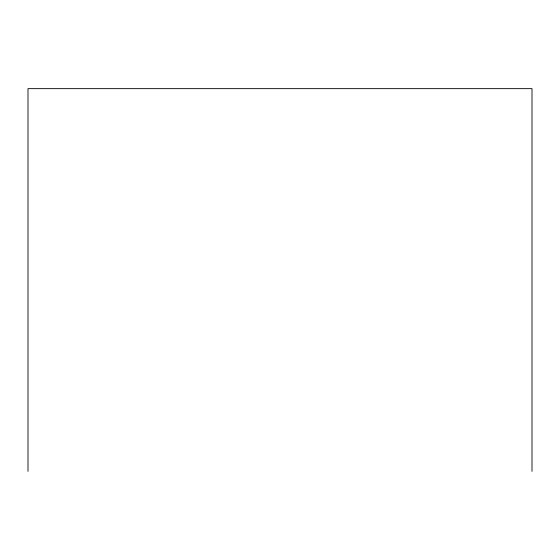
<?xml version="1.0" encoding="UTF-8"?>
<svg xmlns="http://www.w3.org/2000/svg" width="560" height="560" viewBox="0 0 560 560"><rect width="100%" height="100%" fill="white"/><g stroke="black" fill="none" stroke-linecap="round" stroke-linejoin="round"><path stroke-width="0.84" d="M532 471.359L532 88.641L28 88.641L28 471.359"/></g></svg>
